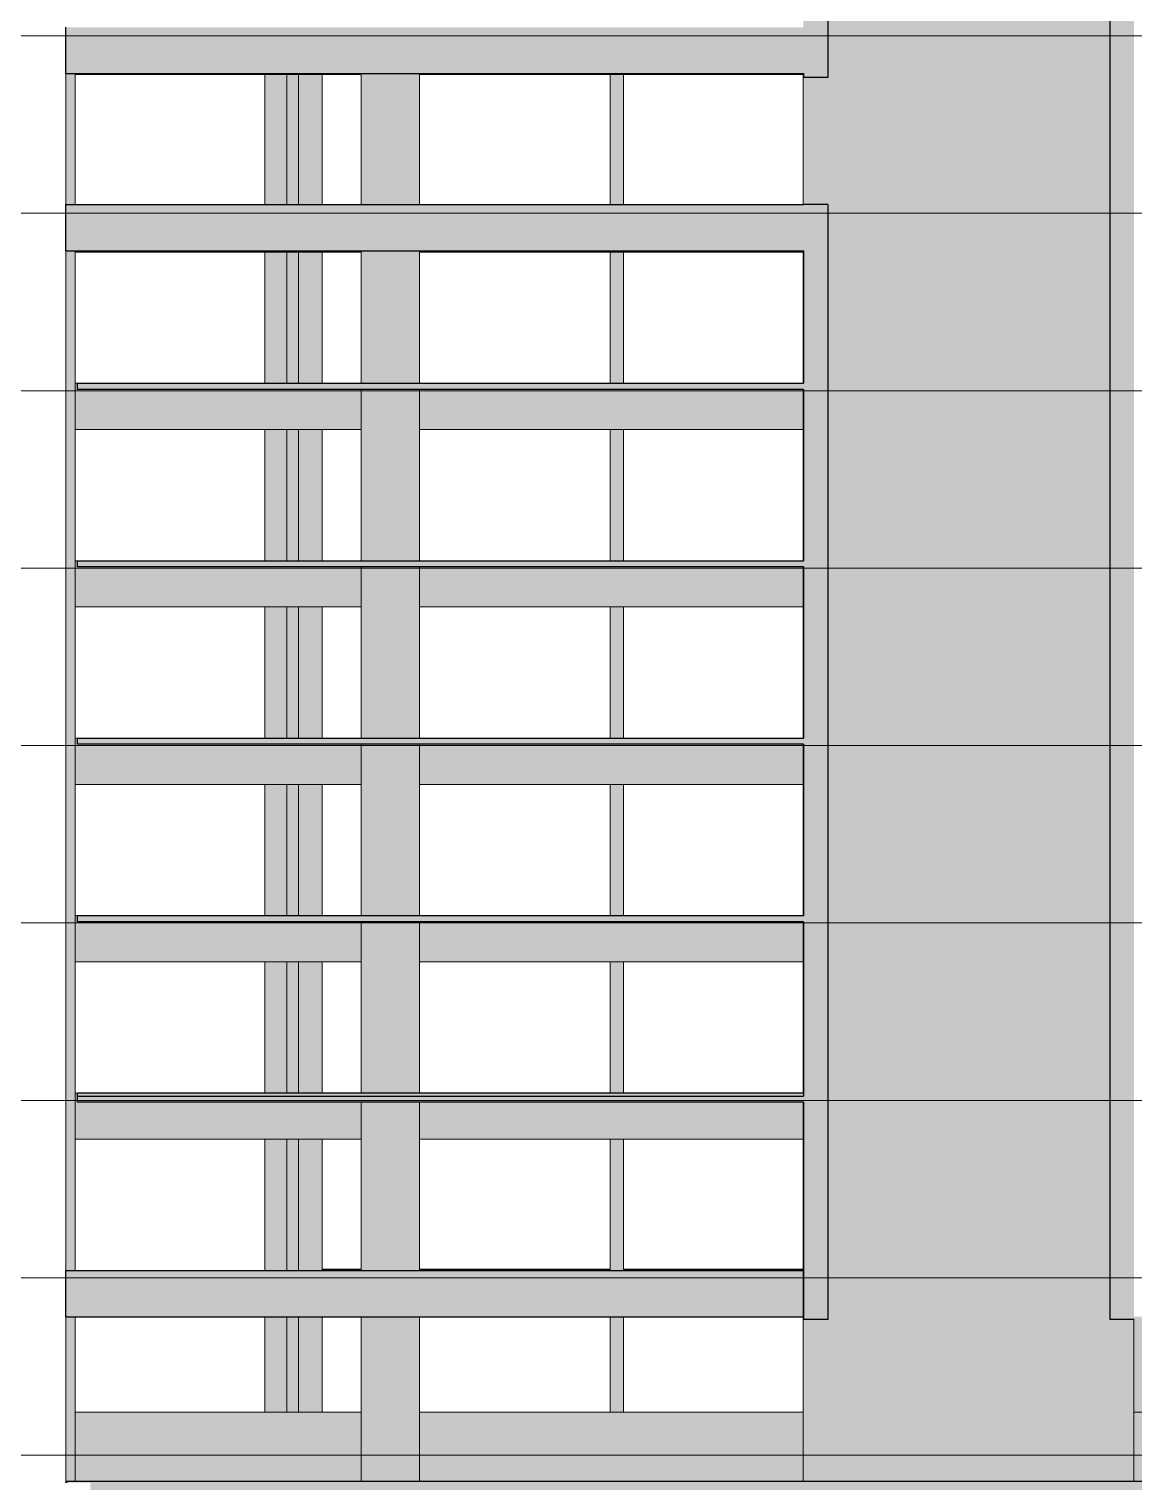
# Model space of a CAD drawing. Header units: centimetres. Extents: x -2198 to 42786, y -3196 to 88064.
# Drawn here: x 28493 to 30287, y 80745 to 83103 of the extents above; entities that cross this region are included whole.
import ezdxf

# ---------------------------------------------------------------- set-up
doc = ezdxf.new("R2010")
doc.units = ezdxf.units.CM
doc.linetypes.add('Centro', pattern=[3.175, 0.635, -0.47625, 1.5875, -0.47625])
for name, color, linetype, lineweight in [('A-FLOR', 7, 'Continuous', 25), ('A-FLOR-LEVL', 7, 'Continuous', 9), ('S-BEAM', 7, 'Continuous', 25), ('S-COLS', 7, 'Continuous', 25)]:
    doc.layers.add(name, color=color, linetype=linetype, lineweight=lineweight)

msp = doc.modelspace()

# ---------------------------------------------------------------- hatches: boundary and pattern name
at = {"layer": 'A-FLOR', "true_color": 0xc0c0c0}
for points in [[(29067.17, 82518), (29750.55, 82518), (29750.33, 82528), (28571.56, 82528), (28571.56, 82518), (29032.3, 82518)], [(28632.99, 82230), (29750.55, 82230), (29750.33, 82240), (28571.56, 82240), (28571.56, 82230)], [(28571.56, 81942), (29750.55, 81942), (29750.33, 81952), (28571.56, 81952)], [(29090.05, 81654), (29750.55, 81654), (29750.33, 81664), (28571.56, 81664), (28571.56, 81654), (29067.17, 81654)], [(29093.02, 81371), (29750.55, 81371), (29750.33, 81376), (28571.56, 81375.86), (28571.56, 81371), (29067.17, 81371)], [(29127.3, 81360.92), (29750.55, 81360.92), (29750.33, 81371), (28571.56, 81371), (28571.56, 81360.92), (29118.87, 81360.92)]]:
    msp.add_hatch(color=9, dxfattribs=at).paths.add_polyline_path(points, flags=0)
at = {"layer": 'S-BEAM', "true_color": 0xc0c0c0}
for points in [[(29273.96, 83031), (29750.56, 83031), (29750.33, 83106), (28553.06, 83106), (28553.06, 83031), (29067.17, 83031)], [(28653.6, 83029), (29032.3, 83029), (29032.3, 83031), (28568.06, 83031), (28568.06, 83029)], [(29127.3, 83029), (29750.33, 83029), (29750.33, 83031), (29127.3, 83031)], [(29750.33, 82743), (29750.56, 82743), (29750.33, 82818), (28553.06, 82818), (28553.06, 82743), (29687.53, 82743)], [(28860.39, 82741), (29032.3, 82741), (29032.3, 82743), (28568.06, 82743), (28568.06, 82741), (28653.6, 82741)], [(29127.3, 82741), (29750.33, 82741), (29750.33, 82743), (29127.3, 82743)], [(28963.78, 82453), (29032.3, 82453), (29032.3, 82518), (28571.56, 82518), (28571.56, 82528), (28568.06, 82528), (28568.06, 82453), (28912.08, 82453)], [(29273.96, 82453), (29750.33, 82453), (29750.33, 82518), (29127.3, 82518), (29127.3, 82453)], [(28568.06, 82165), (29032.3, 82165), (29032.3, 82230), (28571.56, 82230), (28571.56, 82240), (28568.06, 82240), (28568.06, 82179.8)], [(29750.33, 82165), (29750.33, 82230), (29127.3, 82230), (29127.3, 82165), (29687.53, 82165)], [(28963.78, 81877), (29032.3, 81877), (29032.3, 81942), (28571.56, 81942), (28571.56, 81952), (28568.06, 81952), (28568.06, 81877), (28860.39, 81877)], [(29127.3, 81877), (29750.33, 81877), (29750.33, 81942), (29127.3, 81942)], [(28568.06, 81589), (29032.3, 81589), (29032.3, 81654), (28571.56, 81654), (28571.56, 81664), (28568.06, 81664), (28568.06, 81640)], [(29127.3, 81589), (29750.33, 81589), (29750.33, 81654), (29127.3, 81654)], [(28568.06, 81301), (29032.3, 81301), (29032.3, 81360.92), (28571.56, 81360.92), (28571.56, 81376), (28568.06, 81376), (28568.06, 81341.41)], [(29480.74, 81301), (29750.33, 81301), (29750.33, 81360.92), (29127.3, 81360.92), (29127.3, 81301), (29429.05, 81301)], [(29067.17, 81013), (29750.56, 81013.03), (29750.33, 81088), (28553.06, 81088), (28553.06, 81013), (28963.78, 81013)], [(28568.06, 80746), (29032.3, 80746), (29032.3, 80858), (28568.06, 80858), (28568.06, 80767.77)], [(29480.74, 80746), (29750.33, 80746), (29750.33, 80858), (29127.3, 80858), (29127.3, 80746), (29427.28, 80746)], [(30287.32, 80746), (30756.07, 80746), (30756.07, 80858), (30287.32, 80858), (30287.32, 80767.77)], [(31238.42, 80707), (31262.06, 80707), (31262.06, 80743.5), (31301.56, 80743.46), (31301.56, 80746), (28553.81, 80746), (28553.81, 80743.5), (28592.56, 80743.5), (28592.56, 80707), (31135.03, 80707)]]:
    msp.add_hatch(color=9, dxfattribs=at).paths.add_polyline_path(points, flags=0)
h = msp.add_hatch(color=9, dxfattribs=at)
h.paths.add_polyline_path([(28969.3, 81088), (29032.3, 81088), (29032.3, 81090), (28969.3, 81090)], flags=0)
h.paths.add_polyline_path([(29127.3, 81088), (29436.55, 81088), (29436.55, 81090), (29127.3, 81090)], flags=0)
h.paths.add_polyline_path([(29687.53, 81088), (29750.33, 81088), (29750.33, 81090), (29458.55, 81090), (29458.55, 81088), (29480.74, 81088)], flags=0)
at = {"layer": 'S-COLS', "true_color": 0xc0c0c0}
for points in [[(29761.06, 83024.5), (29790.05, 83024.5), (29790.05, 87709), (29750.56, 87709), (29750.55, 83024.5)], [(30287.32, 81008.5), (30287.56, 81008.5), (30287.32, 84258), (30248.06, 84258), (30248.06, 81008.5)], [(29943.58, 82804), (30248.06, 82804.01), (30248.06, 83092), (29790.05, 83092), (29790.05, 83024.5), (29750.55, 83024.5), (29750.56, 82818), (29790.05, 82818), (29790.05, 82804), (29931.87, 82804)], [(28568.06, 82818), (28567.6, 83031), (28553.06, 83031), (28553.06, 82818), (28566.07, 82818)], [(28911.55, 82818), (28911.55, 83029), (28875.8, 83029), (28875.8, 82818), (28876.32, 82818)], [(28930.55, 82818), (28930.55, 83029), (28911.55, 83029), (28911.55, 82818), (28912.74, 82818)], [(28969.3, 82818), (28969.3, 83029), (28930.55, 83029), (28930.55, 82818), (28963.78, 82818)], [(29067.17, 82818), (29127.3, 82818), (29127.3, 83031), (29032.3, 83031), (29032.3, 82818)], [(29458.55, 82818), (29458.55, 83029), (29436.55, 83029), (29436.55, 82818)], [(29790.05, 81008.5), (29790.05, 82818), (29750.56, 82818), (29750.56, 81008.5), (29761.06, 81008.5)], [(29925.88, 82516), (30248.06, 82516.01), (30248.06, 82804), (29790.05, 82804), (29790.05, 82516), (29925.8, 82516)], [(28553.06, 82516), (28568.06, 82516), (28568.06, 82743), (28553.06, 82743), (28553.06, 82532.8)], [(28911.55, 82528), (28911.55, 82741), (28875.8, 82741), (28875.8, 82528)], [(28930.55, 82528), (28930.55, 82741), (28911.55, 82741), (28911.55, 82528), (28912.57, 82528)], [(28932.62, 82528), (28969.3, 82528), (28969.3, 82741), (28930.55, 82741), (28930.55, 82528)], [(29458.55, 82528), (29458.55, 82741), (29436.55, 82741), (29436.55, 82528), (29457.05, 82528)], [(28559.88, 82228), (28568.06, 82228), (28567.94, 82516), (28553.06, 82516), (28553.06, 82228), (28559.24, 82228)], [(28911.55, 82240), (28911.55, 82453), (28875.8, 82453), (28875.8, 82240)], [(28911.55, 82240), (28930.55, 82240), (28930.55, 82453), (28911.55, 82453), (28911.55, 82356.3)], [(28969.3, 82240), (28969.3, 82453), (28930.55, 82453), (28930.55, 82240), (28963.78, 82240)], [(29458.55, 82240), (29458.55, 82453), (29436.55, 82453), (29436.55, 82240), (29457.05, 82240)], [(28558.26, 81940), (28568.06, 81940), (28567.91, 82228), (28553.06, 82228), (28553.06, 81940), (28557.77, 81940)], [(28875.8, 81952), (28911.55, 81952), (28911.55, 82165), (28875.8, 82165), (28875.8, 82003.29)], [(28930.55, 81952), (28930.55, 82165), (28911.55, 82165), (28911.55, 81952), (28912.57, 81952)], [(28969.3, 81952), (28969.3, 82165), (28930.55, 82165), (28930.55, 81952), (28963.78, 81952)], [(29458.55, 81952), (29458.55, 82165), (29436.55, 82165), (29436.55, 81952), (29457.05, 81952)], [(28556.3, 81652), (28568.06, 81652), (28567.87, 81940), (28553.06, 81940), (28553.06, 81652), (28556.29, 81652)], [(30229.57, 81652), (30248.06, 81652.01), (30248.06, 81940), (29790.05, 81940), (29790.05, 81652), (30204.49, 81652)], [(28875.8, 81664), (28911.55, 81664), (28911.55, 81877), (28875.8, 81877), (28875.8, 81826.79)], [(28911.55, 81664), (28930.55, 81664), (28930.55, 81877), (28911.55, 81877), (28911.55, 81803.08)], [(28932.62, 81664), (28969.3, 81664), (28969.3, 81877), (28930.55, 81877), (28930.55, 81664)], [(29458.55, 81664), (29458.55, 81877), (29436.55, 81877), (29436.55, 81664), (29457.05, 81664)], [(28555.96, 81364), (28568.06, 81364), (28567.78, 81652), (28553.06, 81652), (28553.06, 81364), (28555.58, 81364)], [(29032.3, 81376), (29127.3, 81376), (29127.3, 81652), (29032.3, 81652), (29032.3, 81385.53)], [(28911.55, 81376), (28911.55, 81589), (28875.8, 81589), (28875.8, 81376)], [(28912.08, 81376), (28930.55, 81376), (28930.55, 81589), (28911.55, 81589), (28911.55, 81376)], [(28969.3, 81376), (28969.3, 81589), (28930.55, 81589), (28930.55, 81376), (28963.78, 81376)], [(29436.55, 81376), (29458.55, 81376), (29458.55, 81589), (29436.55, 81589), (29436.55, 81385.53)], [(28568.06, 81088), (28567.97, 81364), (28553.06, 81364), (28553.52, 81088), (28556.18, 81088)], [(29067.17, 81088), (29127.3, 81088), (29127.3, 81360.92), (29032.3, 81360.92), (29032.3, 81088)], [(29962.58, 81076), (30248.06, 81076.01), (30248.06, 81364), (29790.05, 81364), (29790.05, 81076), (29962.5, 81076)], [(28875.8, 81088), (28911.55, 81088), (28911.55, 81301), (28875.8, 81301), (28875.8, 81090)], [(28911.55, 81088), (28930.55, 81088), (28930.55, 81301), (28911.55, 81301), (28911.55, 81090)], [(28930.55, 81088), (28969.3, 81088), (28969.3, 81301), (28930.55, 81301), (28930.55, 81090)], [(29436.55, 81088), (29458.55, 81088), (29458.55, 81301), (29436.55, 81301), (29436.55, 81090)], [(29750.33, 80788), (30287.32, 80788), (30287.32, 81008.5), (30248.06, 81008.5), (30248.06, 81076), (29790.05, 81076), (29790.05, 81008.5), (29750.55, 81008.5), (29750.33, 80944.27)], [(28553.06, 80788), (28568.06, 80788), (28568.06, 81013), (28553.06, 81013), (28553.06, 80788.58)], [(28911.55, 80858), (28911.55, 81013), (28875.8, 81013), (28875.8, 80858)], [(28917.46, 80858), (28930.55, 80858), (28930.55, 81013), (28911.55, 81013), (28911.55, 80858), (28913.52, 80858)], [(28969.3, 80858), (28969.3, 81013), (28930.55, 81013), (28930.55, 80858), (28963.78, 80858)], [(29032.3, 80788), (29127.3, 80788), (29127.3, 81013), (29032.3, 81013), (29032.3, 80858)], [(29438.05, 80858), (29458.55, 80858), (29458.55, 81013), (29436.55, 81013), (29436.55, 80858)], [(30287.32, 80858), (30405.05, 80858), (30405.05, 81013), (30287.56, 81013), (30287.32, 80943.9)], [(28553.81, 80743.5), (28553.81, 80746), (28568.06, 80746), (28568.06, 80788), (28553.06, 80788), (28553.06, 80743.5)]]:
    msp.add_hatch(color=9, dxfattribs=at).paths.add_polyline_path(points, flags=0)
h = msp.add_hatch(color=9, dxfattribs=at)
h.paths.add_polyline_path([(29965.07, 83092), (30248.06, 83092.01), (30248.06, 83380), (29790.05, 83380), (29790.05, 83092), (29964.55, 83092)], flags=0)
h.paths.add_polyline_path([(29750.33, 83106), (29750.55, 83106), (29750.33, 83238.81)], flags=0)
h = msp.add_hatch(color=9, dxfattribs=at)
h.paths.add_polyline_path([(29067.17, 82516), (29127.3, 82516), (29127.3, 82518), (29032.3, 82518), (29032.3, 82516)], flags=0)
h.paths.add_polyline_path([(29067.17, 82528), (29127.3, 82528), (29127.3, 82743), (29032.3, 82743), (29032.3, 82528)], flags=0)
h = msp.add_hatch(color=9, dxfattribs=at)
h.paths.add_polyline_path([(29032.3, 82228), (29127.3, 82228), (29127.3, 82230), (29032.3, 82230)], flags=0)
h.paths.add_polyline_path([(29090.05, 82240), (29127.3, 82240), (29127.3, 82516), (29032.3, 82516), (29032.3, 82240), (29067.17, 82240)], flags=0)
h = msp.add_hatch(color=9, dxfattribs=at)
h.paths.add_polyline_path([(29943.58, 82228), (30248.06, 82228.01), (30248.06, 82516), (29790.05, 82516), (29790.05, 82228), (29933.4, 82228)], flags=0)
h.paths.add_polyline_path([(29750.33, 82228), (29750.55, 82228.02), (29750.33, 82230)], flags=0)
h = msp.add_hatch(color=9, dxfattribs=at)
h.paths.add_polyline_path([(29127.3, 81940), (29127.3, 81942), (29032.3, 81942), (29032.3, 81940), (29090.05, 81940)], flags=0)
h.paths.add_polyline_path([(29090.05, 81952), (29127.3, 81952), (29127.3, 82228), (29032.3, 82228), (29032.3, 81952), (29067.17, 81952)], flags=0)
h = msp.add_hatch(color=9, dxfattribs=at)
h.paths.add_polyline_path([(29940.76, 81940), (30248.06, 81940.01), (30248.06, 82228), (29790.05, 82228), (29790.05, 81940), (29935.24, 81940)], flags=0)
h.paths.add_polyline_path([(29750.33, 81952), (29750.55, 81952), (29750.33, 82003.29)], flags=0)
h = msp.add_hatch(color=9, dxfattribs=at)
h.paths.add_polyline_path([(29032.3, 81652), (29127.3, 81652), (29127.3, 81654), (29032.3, 81654)], flags=0)
h.paths.add_polyline_path([(29067.17, 81664), (29127.3, 81664), (29127.3, 81940), (29032.3, 81940), (29032.3, 81664)], flags=0)
h = msp.add_hatch(color=9, dxfattribs=at)
h.paths.add_polyline_path([(29925.79, 81364), (30248.06, 81364.14), (30248.06, 81652), (29790.05, 81652), (29790.05, 81364), (29925.57, 81364)], flags=0)
h.paths.add_polyline_path([(29750.33, 81376), (29750.55, 81376), (29750.33, 81385.53)], flags=0)
h = msp.add_hatch(color=9, dxfattribs=at)
h.paths.add_polyline_path([(29118.87, 80482), (29127.3, 80482), (29127.3, 80707), (29032.3, 80707), (29032.3, 80482), (29067.17, 80482)], flags=0)
h.paths.add_polyline_path([(29067.17, 80746), (29127.3, 80746), (29127.3, 80788), (29032.3, 80788), (29032.3, 80746)], flags=0)
h = msp.add_hatch(color=9, dxfattribs=at)
h.paths.add_polyline_path([(29750.33, 80482), (30287.32, 80482), (30287.32, 80707), (29750.33, 80707), (29750.33, 80503.02)], flags=0)
h.paths.add_polyline_path([(30101.1, 80746), (30287.32, 80746), (30287.32, 80788), (29750.33, 80788), (29750.33, 80746), (30008.88, 80746)], flags=0)

# ---------------------------------------------------------------- linework, layer by layer
at = {"layer": 'A-FLOR', "color": 190, "true_color": 0x8000ff}
for p, q in [((28571.56, 82528), (29750.55, 82528)), ((28571.56, 82518), (28571.56, 82528)), ((29750.55, 82518), (28571.56, 82518)), ((28571.56, 82240), (29750.55, 82240)), ((28571.56, 82230), (28571.56, 82240)), ((29750.55, 82230), (28571.56, 82230)), ((28571.56, 81952), (29750.55, 81952)), ((28571.56, 81942), (28571.56, 81952)), ((29750.55, 81942), (28571.56, 81942)), ((28571.56, 81664), (29750.55, 81664)), ((28571.56, 81654), (28571.56, 81664)), ((29750.55, 81654), (28571.56, 81654)), ((29750.55, 81376), (28571.56, 81376)), ((28571.56, 81360.92), (28571.56, 81376)), ((28571.56, 81371), (29750.55, 81371)), ((29750.55, 81360.92), (28571.56, 81360.92))]:
    msp.add_line(p, q, dxfattribs=at)
at = {"layer": 'A-FLOR-LEVL', "linetype": 'Centro'}
for p, q in [((28066.61, 83092), (33615.18, 83092)), ((28066.61, 82804), (33615.18, 82804)), ((28066.61, 82516), (33615.18, 82516)), ((28066.61, 82228), (33615.18, 82228)), ((28066.61, 81940), (33615.18, 81940)), ((28066.61, 81652), (33615.18, 81652)), ((28066.61, 81364), (33615.18, 81364)), ((28066.61, 81076), (33615.18, 81076)), ((28066.61, 80788), (33615.18, 80788))]:
    msp.add_line(p, q, dxfattribs=at)
at = {"layer": 'S-BEAM', "color": 190, "true_color": 0x8000ff}
for p, q in [((28553.06, 83031), (28553.06, 83106)), ((28553.06, 83031), (29750.56, 83031)), ((28553.06, 82743), (28553.06, 82818)), ((28553.06, 82818), (29750.56, 82818)), ((28553.06, 82743), (29750.56, 82743)), ((28553.06, 81013), (28553.06, 81088)), ((28553.06, 81088), (29750.56, 81088)), ((28969.3, 81090), (29032.3, 81090)), ((29127.3, 81090), (29436.55, 81090)), ((29458.55, 81090), (29750.33, 81090)), ((29750.56, 81013), (29750.56, 81088)), ((28553.06, 81013), (29750.56, 81013)), ((28553.81, 80746), (31301.81, 80746)), ((28553.81, 80746), (28553.81, 80743.5))]:
    msp.add_line(p, q, dxfattribs=at)
at = {"layer": 'S-BEAM', "lineweight": 9}
for p, q in [((28568.06, 83031), (28568.06, 83029)), ((28568.06, 83029), (29032.3, 83029)), ((29032.3, 83031), (29032.3, 83029)), ((29127.3, 83031), (29127.3, 83029)), ((29127.3, 83029), (29750.33, 83029)), ((29750.33, 83029), (29750.33, 83031)), ((28568.06, 82743), (28568.06, 82741)), ((28568.06, 82741), (29032.3, 82741)), ((29032.3, 82743), (29032.3, 82741)), ((29127.3, 82743), (29127.3, 82741)), ((29127.3, 82741), (29750.33, 82741)), ((29750.33, 82741), (29750.33, 82743)), ((28568.06, 82528), (28571.56, 82528)), ((28568.06, 82528), (28568.06, 82516)), ((28568.06, 82516), (28568.06, 82453)), ((29032.3, 82518), (29032.3, 82453)), ((29127.3, 82518), (29127.3, 82453)), ((29750.33, 82516), (29750.33, 82518)), ((29750.33, 82453), (29750.33, 82516)), ((28568.06, 82453), (29032.3, 82453)), ((29127.3, 82453), (29750.33, 82453)), ((28568.06, 82240), (28571.56, 82240)), ((28568.06, 82240), (28568.06, 82228)), ((28568.06, 82228), (28568.06, 82165)), ((29032.3, 82230), (29032.3, 82165)), ((29127.3, 82230), (29127.3, 82165)), ((29750.33, 82228), (29750.33, 82230)), ((29750.33, 82165), (29750.33, 82228)), ((28568.06, 82165), (29032.3, 82165)), ((29127.3, 82165), (29750.33, 82165)), ((28568.06, 81952), (28571.56, 81952)), ((28568.06, 81952), (28568.06, 81940)), ((28568.06, 81940), (28568.06, 81877)), ((29032.3, 81942), (29032.3, 81877)), ((29127.3, 81942), (29127.3, 81877)), ((29750.33, 81940), (29750.33, 81942)), ((29750.33, 81877), (29750.33, 81940)), ((28568.06, 81877), (29032.3, 81877)), ((29127.3, 81877), (29750.33, 81877)), ((28568.06, 81664), (28571.56, 81664)), ((28568.06, 81664), (28568.06, 81652)), ((28568.06, 81652), (28568.06, 81589)), ((29032.3, 81654), (29032.3, 81589)), ((29127.3, 81654), (29127.3, 81589)), ((29750.33, 81652), (29750.33, 81654)), ((29750.33, 81589), (29750.33, 81652)), ((28568.06, 81589), (29032.3, 81589)), ((29127.3, 81589), (29750.33, 81589)), ((28568.06, 81376), (29032.3, 81376)), ((28568.06, 81364), (28568.06, 81376)), ((28568.06, 81301), (28568.06, 81364)), ((29032.3, 81360.92), (29032.3, 81301)), ((29127.3, 81376), (29750.33, 81376)), ((29127.3, 81360.92), (29127.3, 81301)), ((29750.33, 81301), (29750.33, 81360.92)), ((28568.06, 81301), (29032.3, 81301)), ((29127.3, 81301), (29750.33, 81301)), ((28568.06, 80858), (29032.3, 80858)), ((28568.06, 80858), (28568.06, 80788)), ((29032.3, 80858), (29032.3, 80746)), ((29127.3, 80858), (29127.3, 80746)), ((29127.3, 80858), (29750.33, 80858)), ((29750.33, 80788), (29750.33, 80858)), ((30287.32, 80858), (30756.07, 80858)), ((30287.32, 80858), (30287.32, 80746)), ((28568.06, 80788), (28568.06, 80745.99)), ((29750.33, 80746), (29750.33, 80788))]:
    msp.add_line(p, q, dxfattribs=at)
at = {"layer": 'S-COLS', "color": 190, "true_color": 0x8000ff}
for p, q in [((29790.05, 87709), (29790.05, 83024.5)), ((30248.06, 84258), (30248.06, 81008.5)), ((29750.55, 83031), (29750.55, 83024.5)), ((29790.05, 83024.5), (29750.55, 83024.5)), ((29790.05, 82818), (29750.55, 82818)), ((29790.05, 82818), (29790.05, 81008.5)), ((29750.55, 82743), (29750.55, 82528)), ((29750.55, 82518), (29750.55, 82240)), ((29750.55, 82230), (29750.55, 81952)), ((29750.55, 81942), (29750.55, 81664)), ((29750.55, 81654), (29750.55, 81371)), ((29750.55, 81360.92), (29750.55, 81008.5)), ((29790.05, 81008.5), (29750.55, 81008.5)), ((30287.56, 81008.5), (30248.06, 81008.5))]:
    msp.add_line(p, q, dxfattribs=at)
at = {"layer": 'S-COLS', "lineweight": 9}
for p, q in [((30248.06, 83092), (29790.05, 83092)), ((30248.06, 83092), (29790.05, 83092)), ((28553.06, 83031), (28553.06, 82818)), ((28568.06, 83031), (28568.06, 83029)), ((28568.06, 83029), (28568.06, 82818)), ((28875.8, 82818), (28875.8, 83029)), ((28911.55, 83029), (28911.55, 82818)), ((28930.55, 83029), (28930.55, 82818)), ((28969.3, 83029), (28969.3, 82818)), ((29032.3, 83031), (29032.3, 82818)), ((29127.3, 82818), (29127.3, 83031)), ((29436.55, 83029), (29436.55, 82818)), ((29458.55, 83029), (29458.55, 82818)), ((29750.33, 83031), (29750.33, 83029)), ((29750.33, 83029), (29750.33, 82818)), ((30248.06, 82804), (29790.05, 82804)), ((30248.06, 82804), (29790.05, 82804)), ((28553.06, 82743), (28553.06, 82516)), ((28568.06, 82743), (28568.06, 82741)), ((28568.06, 82741), (28568.06, 82528)), ((28875.8, 82528), (28875.8, 82741)), ((28911.55, 82741), (28911.55, 82528)), ((28930.55, 82741), (28930.55, 82528)), ((28969.3, 82741), (28969.3, 82528)), ((29032.3, 82743), (29032.3, 82528)), ((29127.3, 82528), (29127.3, 82743)), ((29436.55, 82741), (29436.55, 82528)), ((29458.55, 82741), (29458.55, 82528)), ((29750.33, 82743), (29750.33, 82741)), ((29750.33, 82741), (29750.33, 82528)), ((28553.06, 82516), (28553.06, 82228)), ((28568.06, 82516), (28553.06, 82516)), ((28568.06, 82516), (28553.06, 82516)), ((28568.06, 82528), (28568.06, 82516)), ((28568.06, 82516), (28568.06, 82453)), ((29032.3, 82518), (29032.3, 82516)), ((29032.3, 82516), (29032.3, 82240)), ((29127.3, 82516), (29032.3, 82516)), ((29127.3, 82516), (29032.3, 82516)), ((29127.3, 82516), (29127.3, 82518)), ((29127.3, 82240), (29127.3, 82516)), ((29750.33, 82518), (29750.33, 82516)), ((29750.33, 82516), (29750.33, 82453)), ((30248.06, 82516), (29790.05, 82516)), ((30248.06, 82516), (29790.05, 82516)), ((28568.06, 82453), (28568.06, 82240)), ((28875.8, 82240), (28875.8, 82453)), ((28911.55, 82453), (28911.55, 82240)), ((28930.55, 82453), (28930.55, 82240)), ((28969.3, 82453), (28969.3, 82240)), ((29436.55, 82453), (29436.55, 82240)), ((29458.55, 82453), (29458.55, 82240)), ((29750.33, 82453), (29750.33, 82240)), ((28568.06, 82240), (28568.06, 82228)), ((28553.06, 82228), (28553.06, 81940)), ((28568.06, 82228), (28553.06, 82228)), ((28568.06, 82228), (28553.06, 82228)), ((28568.06, 82228), (28568.06, 82165)), ((29032.3, 82230), (29032.3, 82228)), ((29032.3, 82228), (29032.3, 81952)), ((29127.3, 82228), (29032.3, 82228)), ((29127.3, 82228), (29032.3, 82228)), ((29127.3, 82228), (29127.3, 82230)), ((29127.3, 81952), (29127.3, 82228)), ((29750.33, 82230), (29750.33, 82228)), ((29750.33, 82228), (29750.33, 82165)), ((30248.06, 82228), (29790.05, 82228)), ((30248.06, 82228), (29790.05, 82228)), ((28568.06, 82165), (28568.06, 81952)), ((28875.8, 81952), (28875.8, 82165)), ((28911.55, 82165), (28911.55, 81952)), ((28930.55, 82165), (28930.55, 81952)), ((28969.3, 82165), (28969.3, 81952)), ((29436.55, 82165), (29436.55, 81952)), ((29458.55, 82165), (29458.55, 81952)), ((29750.33, 82165), (29750.33, 81952)), ((28568.06, 81952), (28568.06, 81940)), ((28553.06, 81940), (28553.06, 81652)), ((28568.06, 81940), (28553.06, 81940)), ((28568.06, 81940), (28553.06, 81940)), ((28568.06, 81940), (28568.06, 81877)), ((29032.3, 81942), (29032.3, 81940)), ((29032.3, 81940), (29032.3, 81664)), ((29127.3, 81940), (29032.3, 81940)), ((29127.3, 81940), (29032.3, 81940)), ((29127.3, 81940), (29127.3, 81942)), ((29127.3, 81664), (29127.3, 81940)), ((29750.33, 81942), (29750.33, 81940)), ((29750.33, 81940), (29750.33, 81877)), ((30248.06, 81940), (29790.05, 81940)), ((30248.06, 81940), (29790.05, 81940)), ((28568.06, 81877), (28568.06, 81664)), ((28875.8, 81664), (28875.8, 81877)), ((28911.55, 81877), (28911.55, 81664)), ((28930.55, 81877), (28930.55, 81664)), ((28969.3, 81877), (28969.3, 81664)), ((29436.55, 81877), (29436.55, 81664)), ((29458.55, 81877), (29458.55, 81664)), ((29750.33, 81877), (29750.33, 81664)), ((28553.06, 81652), (28553.06, 81364)), ((28568.06, 81652), (28553.06, 81652)), ((28568.06, 81652), (28553.06, 81652)), ((28568.06, 81664), (28568.06, 81652)), ((28568.06, 81652), (28568.06, 81589)), ((29032.3, 81654), (29032.3, 81652)), ((29032.3, 81652), (29032.3, 81376)), ((29127.3, 81652), (29032.3, 81652)), ((29127.3, 81652), (29032.3, 81652)), ((29127.3, 81652), (29127.3, 81654)), ((29127.3, 81376), (29127.3, 81652)), ((29750.33, 81654), (29750.33, 81652)), ((29750.33, 81652), (29750.33, 81589)), ((30248.06, 81652), (29790.05, 81652)), ((30248.06, 81652), (29790.05, 81652)), ((28568.06, 81589), (28568.06, 81376)), ((28875.8, 81376), (28875.8, 81589)), ((28911.55, 81589), (28911.55, 81376)), ((28930.55, 81589), (28930.55, 81376)), ((28969.3, 81589), (28969.3, 81376)), ((29436.55, 81589), (29436.55, 81376)), ((29458.55, 81589), (29458.55, 81376)), ((29750.33, 81589), (29750.33, 81376)), ((28553.06, 81364), (28553.06, 81088)), ((28568.06, 81364), (28553.06, 81364)), ((28568.06, 81364), (28553.06, 81364)), ((28568.06, 81376), (28568.06, 81364)), ((28568.06, 81364), (28568.06, 81301)), ((29032.3, 81360.92), (29032.3, 81088)), ((29127.3, 81088), (29127.3, 81360.92)), ((29750.33, 81360.92), (29750.33, 81301)), ((30248.06, 81364), (29790.05, 81364)), ((30248.06, 81364), (29790.05, 81364)), ((28568.06, 81301), (28568.06, 81088)), ((28875.8, 81088), (28875.8, 81301)), ((28911.55, 81301), (28911.55, 81088)), ((28930.55, 81301), (28930.55, 81088)), ((28969.3, 81301), (28969.3, 81088)), ((29436.55, 81301), (29436.55, 81088)), ((29458.55, 81301), (29458.55, 81088)), ((29750.33, 81301), (29750.33, 81088)), ((30248.06, 81076), (29790.05, 81076)), ((30248.06, 81076), (29790.05, 81076)), ((28553.06, 81013), (28553.06, 80788)), ((28568.06, 81013), (28568.06, 80788)), ((28875.8, 80858), (28875.8, 81013)), ((28911.55, 81013), (28911.55, 80858)), ((28930.55, 81013), (28930.55, 80858)), ((28969.3, 81013), (28969.3, 80858)), ((29032.3, 81013), (29032.3, 80788)), ((29127.3, 80788), (29127.3, 81013)), ((29436.55, 81013), (29436.55, 80858)), ((29458.55, 81013), (29458.55, 80858)), ((29750.33, 81013), (29750.33, 80788)), ((30287.32, 80788), (30287.32, 81008.5)), ((28553.06, 80788), (28553.06, 80743.5)), ((28568.06, 80788), (28553.06, 80788)), ((28568.06, 80788), (28553.06, 80788)), ((28568.06, 80788), (28568.06, 80745.99)), ((29032.3, 80788), (29032.3, 80746)), ((29127.3, 80788), (29032.3, 80788)), ((29127.3, 80788), (29032.3, 80788)), ((29127.3, 80746), (29127.3, 80788)), ((29750.33, 80788), (29750.33, 80746)), ((30287.32, 80788), (29750.33, 80788)), ((30287.32, 80788), (29750.33, 80788)), ((30287.32, 80746), (30287.32, 80788))]:
    msp.add_line(p, q, dxfattribs=at)

doc.saveas('drawing.dxf')
